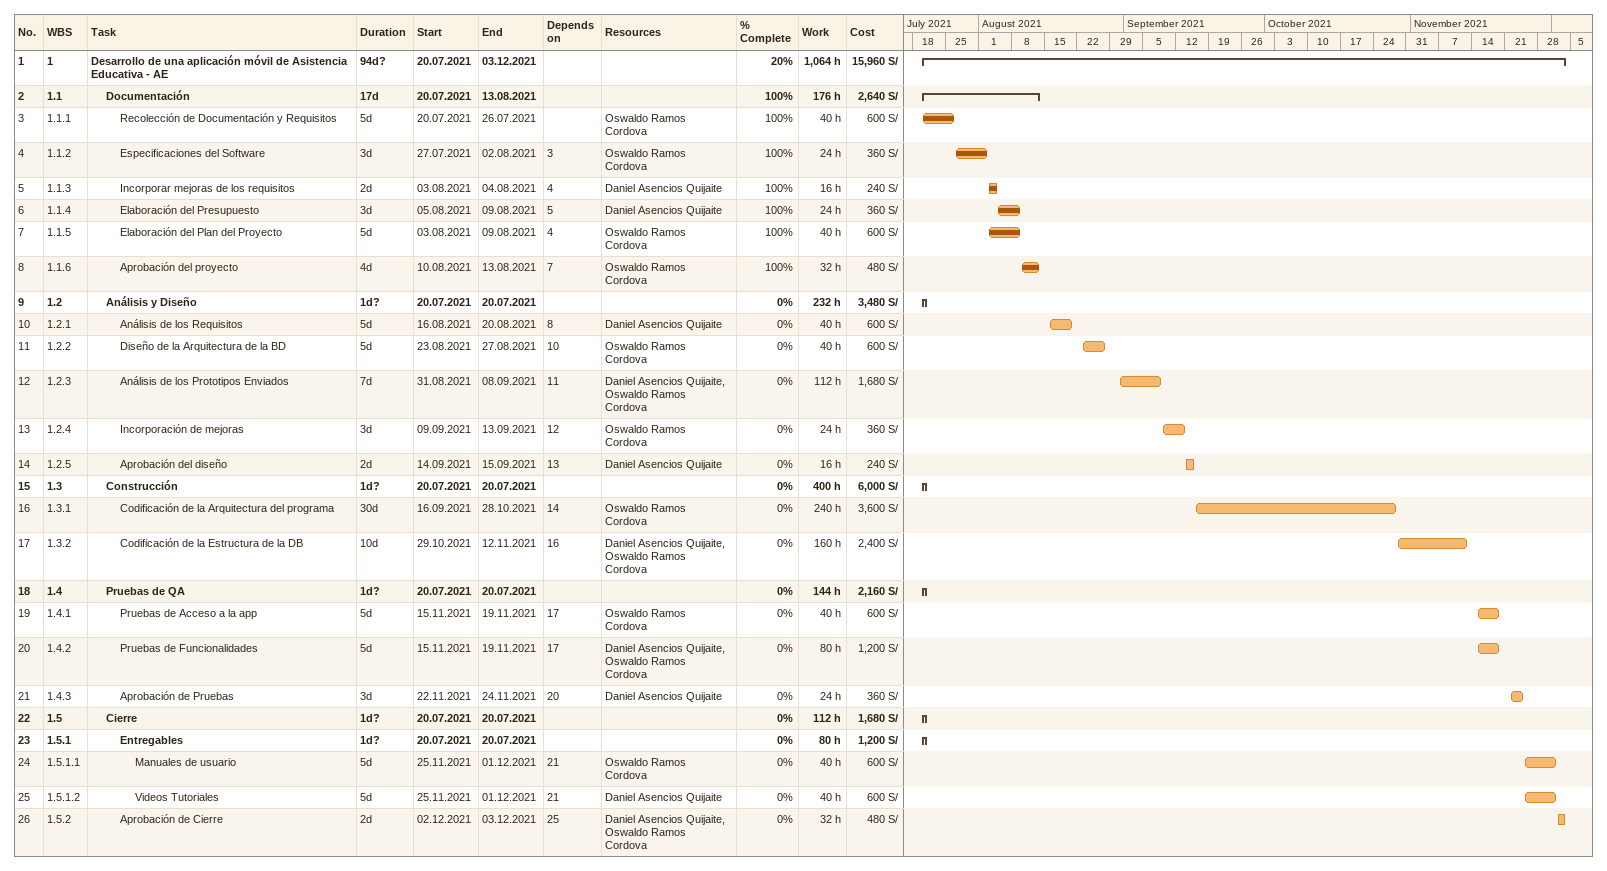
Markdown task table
| ID | WBS | Task | Duration | Start | Finish | Predecessors | Resources | % complete | Work (h) | Cost (S/) |
|---|---|---|---|---|---|---|---|---|---|---|
| 1 | 1 | **Desarrollo de una aplicación móvil de Asistencia Educativa - AE** | 94d? | 2021-07-20 | 2021-12-03 |  |  | 20 | 1064 | 15960 |
| 2 | 1.1 | **Documentación** | 17d | 2021-07-20 | 2021-08-13 |  |  | 100 | 176 | 2640 |
| 3 | 1.1.1 | Recolección de Documentación y Requisitos | 5d | 2021-07-20 | 2021-07-26 |  | Oswaldo Ramos Cordova | 100 | 40 | 600 |
| 4 | 1.1.2 | Especificaciones del Software | 3d | 2021-07-27 | 2021-08-02 | 3 | Oswaldo Ramos Cordova | 100 | 24 | 360 |
| 5 | 1.1.3 | Incorporar mejoras de los requisitos | 2d | 2021-08-03 | 2021-08-04 | 4 | Daniel Asencios Quijaite | 100 | 16 | 240 |
| 6 | 1.1.4 | Elaboración del Presupuesto | 3d | 2021-08-05 | 2021-08-09 | 5 | Daniel Asencios Quijaite | 100 | 24 | 360 |
| 7 | 1.1.5 | Elaboración del Plan del Proyecto | 5d | 2021-08-03 | 2021-08-09 | 4 | Oswaldo Ramos Cordova | 100 | 40 | 600 |
| 8 | 1.1.6 | Aprobación del proyecto | 4d | 2021-08-10 | 2021-08-13 | 7 | Oswaldo Ramos Cordova | 100 | 32 | 480 |
| 9 | 1.2 | **Análisis y Diseño** | 1d? | 2021-07-20 | 2021-07-20 |  |  | 0 | 232 | 3480 |
| 10 | 1.2.1 | Análisis de los Requisitos | 5d | 2021-08-16 | 2021-08-20 | 8 | Daniel Asencios Quijaite | 0 | 40 | 600 |
| 11 | 1.2.2 | Diseño de la Arquitectura de la BD | 5d | 2021-08-23 | 2021-08-27 | 10 | Oswaldo Ramos Cordova | 0 | 40 | 600 |
| 12 | 1.2.3 | Análisis de los Prototipos Enviados | 7d | 2021-08-31 | 2021-09-08 | 11 | Daniel Asencios Quijaite, Oswaldo Ramos Cordova | 0 | 112 | 1680 |
| 13 | 1.2.4 | Incorporación de mejoras | 3d | 2021-09-09 | 2021-09-13 | 12 | Oswaldo Ramos Cordova | 0 | 24 | 360 |
| 14 | 1.2.5 | Aprobación del diseño | 2d | 2021-09-14 | 2021-09-15 | 13 | Daniel Asencios Quijaite | 0 | 16 | 240 |
| 15 | 1.3 | **Construcción** | 1d? | 2021-07-20 | 2021-07-20 |  |  | 0 | 400 | 6000 |
| 16 | 1.3.1 | Codificación de la Arquitectura del programa | 30d | 2021-09-16 | 2021-10-28 | 14 | Oswaldo Ramos Cordova | 0 | 240 | 3600 |
| 17 | 1.3.2 | Codificación de la Estructura de la DB | 10d | 2021-10-29 | 2021-11-12 | 16 | Daniel Asencios Quijaite, Oswaldo Ramos Cordova | 0 | 160 | 2400 |
| 18 | 1.4 | **Pruebas de QA** | 1d? | 2021-07-20 | 2021-07-20 |  |  | 0 | 144 | 2160 |
| 19 | 1.4.1 | Pruebas de Acceso a la app | 5d | 2021-11-15 | 2021-11-19 | 17 | Oswaldo Ramos Cordova | 0 | 40 | 600 |
| 20 | 1.4.2 | Pruebas de Funcionalidades | 5d | 2021-11-15 | 2021-11-19 | 17 | Daniel Asencios Quijaite, Oswaldo Ramos Cordova | 0 | 80 | 1200 |
| 21 | 1.4.3 | Aprobación de Pruebas | 3d | 2021-11-22 | 2021-11-24 | 20 | Daniel Asencios Quijaite | 0 | 24 | 360 |
| 22 | 1.5 | **Cierre** | 1d? | 2021-07-20 | 2021-07-20 |  |  | 0 | 112 | 1680 |
| 23 | 1.5.1 | **Entregables** | 1d? | 2021-07-20 | 2021-07-20 |  |  | 0 | 80 | 1200 |
| 24 | 1.5.1.1 | Manuales de usuario | 5d | 2021-11-25 | 2021-12-01 | 21 | Oswaldo Ramos Cordova | 0 | 40 | 600 |
| 25 | 1.5.1.2 | Videos Tutoriales | 5d | 2021-11-25 | 2021-12-01 | 21 | Daniel Asencios Quijaite | 0 | 40 | 600 |
| 26 | 1.5.2 | Aprobación de Cierre | 2d | 2021-12-02 | 2021-12-03 | 25 | Daniel Asencios Quijaite, Oswaldo Ramos Cordova | 0 | 32 | 480 |
